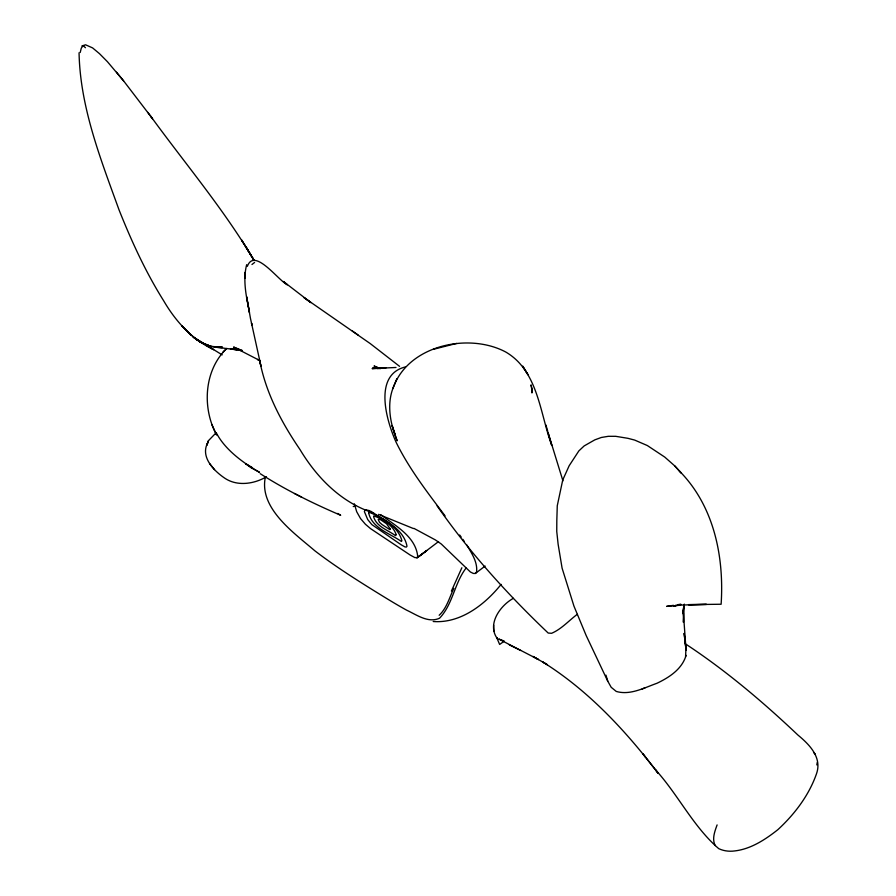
<?xml version="1.0" encoding="UTF-8"?>
<svg xmlns="http://www.w3.org/2000/svg" width="896" height="896" viewBox="0 0 896 896"><rect width="100%" height="100%" fill="white"/><g stroke="black" fill="none" stroke-linecap="round" stroke-linejoin="round"><path stroke-width="1.34" d="M658.258 773.315L642.936 753.894L658.258 773.315L655.726 770.022C678.238 794.853 693.291 826.728 718.76 848.669C723.822 851.054 729.422 851.682 734.933 850.909C751.061 848.971 765.419 839.496 777.896 829.64C794.528 814.318 808.898 795.424 816.435 773.954C822.382 757.523 809.402 744.554 797.91 735.034C762.81 701.781 725.749 670.387 685.306 643.787M79.061 52.774C80.114 107.218 100.71 159.208 119.045 209.899C131.544 241.259 145.667 272.093 163.643 300.742C175.594 321.238 191.946 339.461 213.662 349.675L204.366 343.885L222.186 354.883M684.298 604.094L683.424 622.306L683.379 612.797L686.045 649.981L684.152 633.517L686.045 649.981M503.966 641.39L499.643 644.448L496.686 637.56L497.28 638.59C486.83 624.176 500.181 605.595 513.341 598.326M683.894 605.595L682.674 613.558L684.13 605.483M354.334 503.821L356.709 511.75L360.562 518.594L365.411 524.261L370.619 528.674L410.267 555.094L414.971 557.648L417.782 557.357C416.394 536.872 395.427 525.795 380.733 514.674M816.805 764.904L817.253 762.429M80.214 52.472L81.278 48.182L83.093 45.584L85.579 44.8L92.602 47.914L99.478 53.659L107.43 61.701L123.603 80.886L152.533 118.72L147.829 112.392M246.669 264.678C242.581 280.392 246.389 296.89 249.446 312.424L246.669 296.8L250.443 318.304L261.005 366.296L259.235 359.43M394.128 385.403C386.154 403.133 390.107 423.472 397.141 440.798L392.123 425.578L395.013 434.392M247.341 266.358C254.352 246.982 278.309 280.538 287.37 284.805L283.416 281.478L310.89 302.613L304.024 297.606L370.25 343.594L399.571 366.352M265.384 476.986C258.664 508.29 294.19 533.019 314.787 550.749C333.917 565.41 354.245 578.435 374.707 591.136C385.235 597.632 395.752 604.162 406.582 610.142C416.64 614.779 428.221 623.459 439.578 618.195C452.872 604.307 454.384 583.274 466.043 568.109M208.488 440.642L206.853 445.099L208.488 440.642L216.216 432.678C224.974 449.725 243.062 462.795 259.594 472.416M717.102 824.914C714.795 831.365 711.738 839.037 715.243 845.6M685.563 656.779L685.877 649.869M394.162 385.325C410.424 344.77 469.392 332.595 505.814 352.05C538.216 371.022 539.963 413.571 551.746 445.402L547.994 432.376L562.946 480.883M392.773 388.752L396.883 378.616M451.416 591.046L461.866 567.75M453.835 588.336C449.422 597.509 446.813 608.115 439.174 615.272M207.637 442.938C200.166 457.027 213.942 470.915 224.885 478.262C237.328 486.595 254.162 484.019 266.448 476.773M686.101 655.334C682.058 669.144 669.256 677.421 656.981 683.267C644.157 687.792 630.168 695.531 616.258 691.432L611.195 687.299L607.746 681.15L586.186 635.566L573.955 606.122L562.094 568.154L558.13 544.264L556.752 531.474L556.819 520.565L557.267 505.758L562.733 480.01L569.173 465.73L578.85 450.912L584.158 445.928L594.798 439.869L601.317 437.483L608.328 436.307L615.698 436.318L627.883 438.312L634.637 440.07L647.326 445.536L664.754 457.083L674.789 465.942L681.072 472.864L674.789 465.942M225.915 349.261C203.862 371.291 202.138 408.341 216.619 435.03M501.133 584.371C484.859 604.654 460.443 623.582 433.205 621.51M251.966 264.51L254.598 262.461M413.941 528.382L435.411 539.952L441.258 543.984L470.389 571.984L473.29 573.429L475.317 573.474L476.515 572.286C477.926 562.285 471.598 553.146 466.76 544.925M226.822 348.454L223.115 351.826M577.27 614.32C568.792 620.67 561.478 629.093 551.622 633.293L548.206 633.058C507.416 594.216 469.314 552.16 437.102 505.859M438.558 541.565L417.782 557.357M475.317 573.474L485.128 566.059M426.765 550.491L416.752 557.995L426.339 550.939M676.155 605.17L673.814 606.323L680.96 604.307M641.973 689.114L645.254 687.624M353.237 506.576L355.634 505.579M81.883 45.965L83.093 45.584L85.445 47.723M456.613 343.426L433.406 349.294M503.216 641.234L504.179 641.032M405.227 366.979C372.915 375.032 386.546 421.198 396.211 442.456C409.214 468.944 427.426 492.386 445.077 515.872M673.445 605.338L666.613 606.379L682.853 605.002L706.507 604.397L688.509 604.643L721.123 604.24C724.237 556.539 713.989 505.926 679.37 470.982M677.544 604.71L680.277 604.296M375.39 368.39L386.131 367.674L372.098 368.614L395.998 367.472M383.018 367.864L372.904 367.651L378.258 368.738M222.286 347.402C211.198 348.118 200.547 343.381 192.27 336.235L200.883 342.306L211.131 346.562L201.981 342.944L195.485 338.643L208.499 346.349L193.861 337.478L200.883 342.306L210.504 346.326L215.992 346.774M216.171 347.234L222.499 347.446L216.003 347.222L221.738 347.278L215.958 347.234L221.906 347.323L215.97 347.234L222.085 347.357L216.003 347.222L237.048 349.798M237.138 349.563L230.418 348.902L240.99 350.56M502.891 640.517L498.635 638.982L538.518 659.568L533.008 656.443L547.344 664.698L542.853 662.054C582.725 686.974 616.246 720.866 645.613 757.322M369.768 510.709L365.198 509.656L364.37 511.594L367.707 519.534L371.806 524.574L401.15 544.768L404.902 546.885L406.358 547.098L406.997 546.235C403.603 528.55 384.283 520.285 370.698 511.202M239.098 349.306L236.69 348.41L240.632 350.146M378.571 514.371L413.437 528.55M373.565 513.038C341.309 502.6 317.038 477.926 299.97 449.512C282.094 423.315 266.806 394.778 260.288 363.496M379.926 368.536L374.046 365.994L380.173 368.715M239.467 349.63L233.598 347.032L260.109 360.707M259.851 360.539L257.555 359.442L260.042 360.64M509.309 644.885L520.733 650.474M260.165 473.648C285.656 489.978 312.962 503.395 340.682 515.278L337.758 513.43M294.493 493.494L301.638 497.179M259.269 472.114L250.902 467.634L245.571 463.68L252.538 467.757M352.296 330.949L358.131 335.026M813.546 752.461L815.349 754.23M209.563 463.512L214.525 469.65M116.491 72.218L123.603 80.886M459.67 535.013L461.194 537.051M150.606 116.11C185.36 163.912 223.821 209.238 253.96 260.221L245.784 246.68L253.882 260.198M462.784 539.302L464.374 541.554M249.256 252.381L241.595 240.005L252.661 257.97M212.016 424.928L216.104 433.899M605.965 675.147L607.746 681.15M545.899 424.962L547.758 431.357M493.83 631.4L493.651 625.139M531.955 390.141L531.955 392.952L532.224 389.592L531.003 384.877L531.955 390.141M368.67 512.859C371.874 528.102 390.085 533.534 401.408 541.464L401.878 540.758C398.216 526.165 382.01 517.552 369.253 512.277L368.67 512.859M245.067 274.859L244.922 278.13L245.19 272.306L245.067 274.859M396.189 534.621L395.483 535.64C387.901 529.962 376.286 526.714 373.587 516.622L373.778 515.939C382.592 518.885 393.064 525.179 396.189 534.621M390.376 529.099L389.794 529.592L381.942 524.496L379.49 522.278L378.168 519.411L380.173 519.445L386.557 523.779L390.376 529.099M242.054 350.437L239.534 349.843L242.054 350.448M190.915 335.048L182.134 326.2L190.915 335.048M524.294 368.693L522.704 366.15L528.013 374.763L524.294 368.693M251.854 324.822L251.518 323.131L251.843 324.789"/></g></svg>
